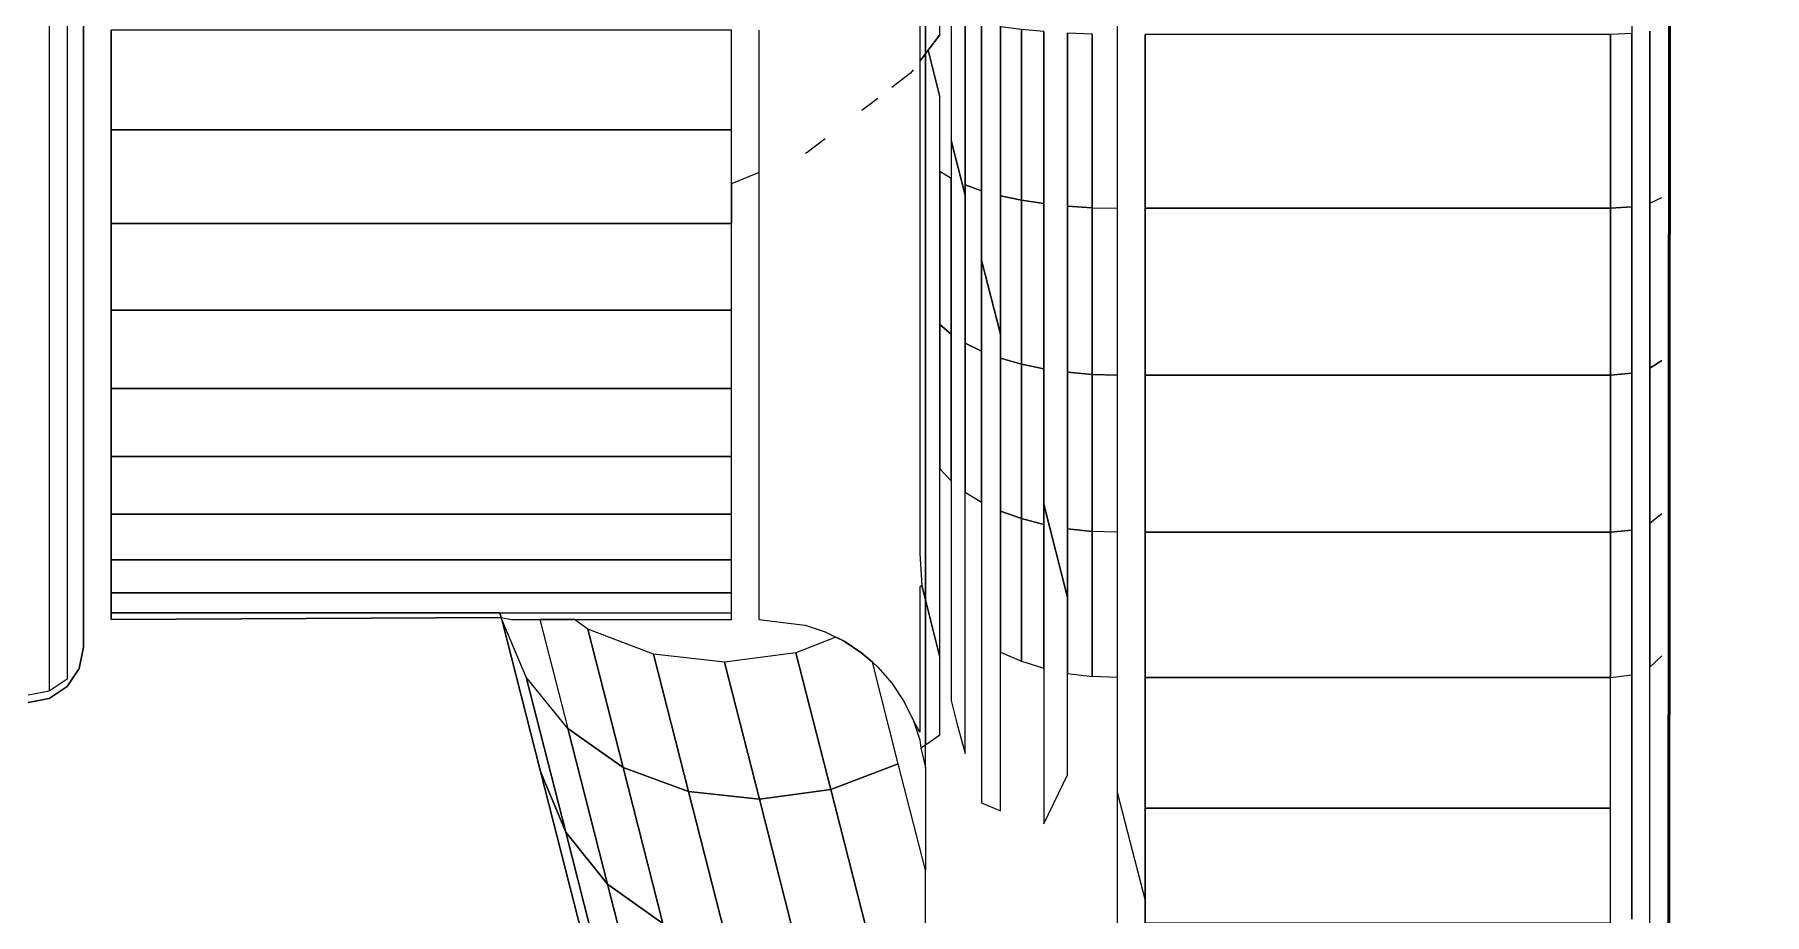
# Model space of a CAD drawing. Header units: centimetres. Extents: x -48696 to 156237, y -5617 to 29024.
# Drawn here: x 88713.123 to 88716.455, y 12973.6 to 12975.294 of the extents above; entities that cross this region are included whole.
import ezdxf

# ---------------------------------------------------------------- set-up
doc = ezdxf.new("R2010")
doc.units = ezdxf.units.CM
doc.layers.add('Moveis', color=1, linetype='Continuous', lineweight=9)
doc.layers.add('Parede Baixa', color=5, linetype='Continuous', lineweight=50)
doc.layers.add('Piso', color=55, linetype='Continuous')

# ---------------------------------------------------------------- blocks, each defined once
blk = doc.blocks.new('o')
at = {"layer": 'Moveis'}
for p, q in [((12553.032, 3257.1479), (12553.032, 3251.9879)), ((12553.3786, 3255.2505), (12553.3786, 3254.0492)), ((12554.8986, 3252.9781), (12554.8986, 3254.39)), ((12554.9279, 3254.2567), (12554.9279, 3254.0547)), ((12554.9603, 3254.2526), (12554.9603, 3254.048)), ((12553.3321, 3254.1169), (12553.3321, 3253.8928)), ((12552.0706, 3253.7797), (12552.0706, 3254.0899)), ((12552.103, 3253.773), (12552.103, 3254.0859)), ((12552.982, 3253.7706), (12552.982, 3254.0844)), ((12553.3522, 3254.0836), (12553.3737, 3254.0556)), ((12553.6786, 3253.9122), (12553.6786, 3254.092)), ((12553.7286, 3253.9122), (12553.7286, 3254.092)), ((12554.8486, 3253.9122), (12554.8486, 3254.092)), ((12553.3737, 3254.0556), (12553.3535, 3253.9767)), ((12553.3737, 3254.0556), (12553.3786, 3254.0492)), ((12553.3786, 3254.0492), (12553.3885, 3254.0362)), ((12553.3786, 3254.0492), (12553.3786, 3253.0635)), ((12554.9279, 3254.0547), (12554.9279, 3253.8608)), ((12554.9603, 3254.048), (12554.9603, 3253.8516)), ((12553.4009, 3254.0201), (12553.4055, 3254.0141)), ((12553.4055, 3254.0141), (12553.4391, 3253.9883)), ((12553.3535, 3253.9767), (12553.3522, 3253.9714)), ((12553.4644, 3253.9689), (12553.4932, 3253.9468)), ((12553.3321, 3253.8928), (12553.3069, 3253.7941)), ((12553.5594, 3253.896), (12553.5917, 3253.8712)), ((12553.6786, 3253.8352), (12553.6786, 3253.9122)), ((12553.7286, 3253.8145), (12553.7286, 3253.9122)), ((12554.8486, 3253.7427), (12554.8486, 3253.9122)), ((12553.5917, 3253.8712), (12553.5957, 3253.8695)), ((12554.9279, 3253.8608), (12554.9279, 3253.6781)), ((12553.6786, 3253.8352), (12553.6979, 3253.8272)), ((12553.6786, 3253.7515), (12553.6786, 3253.8352)), ((12553.6979, 3253.8272), (12553.7286, 3253.8145)), ((12554.9603, 3253.8516), (12554.9603, 3253.6664)), ((12553.7286, 3253.8145), (12553.7286, 3253.7615)), ((12552.0706, 3253.4819), (12552.0706, 3253.7797)), ((12552.103, 3253.4726), (12552.103, 3253.773)), ((12552.982, 3253.4694), (12552.982, 3253.7706)), ((12553.6786, 3253.7427), (12553.6786, 3253.7515)), ((12553.6786, 3253.6093), (12553.6786, 3253.7427)), ((12553.7286, 3253.7615), (12553.7286, 3253.7427)), ((12553.7286, 3253.5896), (12553.7286, 3253.7427)), ((12554.8486, 3253.5862), (12554.8486, 3253.7427)), ((12553.243, 3253.5433), (12553.2771, 3253.6769)), ((12554.9279, 3253.6781), (12554.9279, 3253.5093)), ((12554.9603, 3253.6664), (12554.9603, 3253.4955)), ((12553.6786, 3253.5862), (12553.6786, 3253.6093)), ((12553.6786, 3253.4453), (12553.6786, 3253.5862)), ((12553.7286, 3253.5862), (12553.7286, 3253.5896)), ((12553.7286, 3253.4453), (12553.7286, 3253.5862)), ((12554.8486, 3253.4453), (12554.8486, 3253.5862)), ((12552.0706, 3253.2012), (12552.0706, 3253.4819)), ((12554.9279, 3253.5093), (12554.9279, 3253.3573)), ((12554.9603, 3253.4955), (12554.9603, 3253.3415)), ((12552.103, 3253.1895), (12552.103, 3253.4726)), ((12552.982, 3253.1854), (12552.982, 3253.4694)), ((12553.6786, 3253.4119), (12553.6786, 3253.4453)), ((12553.7286, 3253.424), (12553.7286, 3253.4453)), ((12553.7286, 3253.3943), (12553.7286, 3253.424)), ((12554.8486, 3253.322), (12554.8486, 3253.4453)), ((12553.6786, 3253.322), (12553.6786, 3253.4119)), ((12553.7286, 3253.322), (12553.7286, 3253.3943)), ((12554.9279, 3253.3573), (12554.9279, 3253.2244)), ((12554.9603, 3253.3415), (12554.9603, 3253.2068)), ((12553.6786, 3253.2281), (12553.6786, 3253.322)), ((12553.7286, 3253.2184), (12553.7286, 3253.322)), ((12554.8486, 3253.2184), (12554.8486, 3253.322)), ((12553.1217, 3253.0679), (12553.1646, 3253.2362)), ((12552.0706, 3252.942), (12552.0706, 3253.2012)), ((12553.6786, 3253.2184), (12553.6786, 3253.2281)), ((12553.6786, 3253.1918), (12553.6786, 3253.2184)), ((12553.7286, 3253.1853), (12553.7286, 3253.2184)), ((12554.8486, 3253.136), (12554.8486, 3253.2184)), ((12554.9279, 3253.2244), (12554.9279, 3253.1126)), ((12554.9603, 3253.2068), (12554.9603, 3253.0936)), ((12552.103, 3252.9282), (12552.103, 3253.1895)), ((12552.982, 3252.9233), (12552.982, 3253.1854)), ((12553.6786, 3253.136), (12553.6786, 3253.1918)), ((12553.7286, 3253.136), (12553.7286, 3253.1853)), ((12553.6786, 3253.0763), (12553.6786, 3253.136)), ((12553.7286, 3253.0763), (12553.7286, 3253.136)), ((12554.8486, 3253.0763), (12554.8486, 3253.136)), ((12554.9279, 3253.1126), (12554.9279, 3253.0238)), ((12553.6786, 3253.04), (12553.6786, 3253.0763)), ((12553.7286, 3253.04), (12553.7286, 3253.0763)), ((12554.8486, 3253.04), (12554.8486, 3253.0763)), ((12554.9603, 3253.0936), (12554.9603, 3253.0036)), ((12553.3786, 3252.8016), (12553.3786, 3253.0635)), ((12553.5957, 3253.0179), (12553.5594, 3253.0056)), ((12553.6259, 3253.0215), (12553.5957, 3253.0179)), ((12553.6786, 3253.0279), (12553.6259, 3253.0215)), ((12553.6786, 3253.0279), (12553.6786, 3253.04)), ((12553.7286, 3253.0279), (12553.7286, 3253.04)), ((12553.761, 3253.0279), (12553.7286, 3253.0279)), ((12553.8855, 3253.0279), (12553.761, 3253.0279)), ((12553.9924, 3253.0279), (12553.8855, 3253.0279)), ((12554.0122, 3253.0279), (12553.9924, 3253.0279)), ((12554.0744, 3253.0279), (12554.0122, 3253.0279)), ((12554.1435, 3253.0279), (12554.0735, 3252.7536)), ((12554.1259, 3253.0279), (12554.0744, 3253.0279)), ((12554.1445, 3253.0318), (12554.1259, 3253.0279)), ((12554.1435, 3253.0279), (12554.1445, 3253.0318)), ((12554.1466, 3253.04), (12554.1445, 3253.0318)), ((12554.8486, 3253.0279), (12554.1445, 3253.0318)), ((12554.8486, 3253.0279), (12554.8486, 3253.04)), ((12554.9279, 3253.0238), (12554.9279, 3252.9594)), ((12553.525, 3252.9886), (12553.4932, 3252.9673)), ((12553.54, 3252.996), (12553.525, 3252.9886)), ((12553.5594, 3253.0056), (12553.54, 3252.996)), ((12554.9603, 3253.0036), (12554.9603, 3252.9384)), ((12552.0489, 3252.9627), (12552.0706, 3252.942)), ((12553.4743, 3252.9508), (12553.4644, 3252.9421)), ((12553.4932, 3252.9673), (12553.4743, 3252.9508)), ((12554.8986, 3252.9781), (12554.9062, 3252.9397)), ((12554.9279, 3252.9594), (12554.9279, 3252.9203)), ((12552.0706, 3252.7085), (12552.0706, 3252.942)), ((12552.103, 3252.6927), (12552.103, 3252.9282)), ((12552.982, 3252.6871), (12552.982, 3252.9233)), ((12553.032, 3252.9233), (12553.0772, 3252.9252)), ((12553.4644, 3252.9421), (12553.4391, 3252.9133)), ((12554.9062, 3252.9397), (12554.9279, 3252.9072)), ((12554.9603, 3252.9384), (12554.9603, 3252.8988)), ((12553.4391, 3252.9133), (12553.4178, 3252.8814)), ((12554.9279, 3252.9072), (12554.9603, 3252.8855)), ((12553.4178, 3252.8814), (12553.4009, 3252.847)), ((12554.9603, 3252.8855), (12554.9986, 3252.8779)), ((12553.4009, 3252.847), (12553.3885, 3252.8107)), ((12553.3786, 3252.761), (12553.3786, 3252.8016)), ((12553.3866, 3252.796), (12553.3786, 3252.761)), ((12553.3885, 3252.8107), (12553.3866, 3252.796)), ((12553.3786, 3252.761), (12553.3786, 3252.5756)), ((12553.9478, 3252.2607), (12554.0735, 3252.7536)), ((12552.0706, 3252.5044), (12552.0706, 3252.7085)), ((12553.032, 3252.7164), (12552.982, 3252.5204)), ((12552.103, 3252.4868), (12552.103, 3252.6927)), ((12552.982, 3252.5204), (12552.982, 3252.6871)), ((12553.2771, 3252.6972), (12553.243, 3252.6824)), ((12553.3786, 3252.4756), (12553.3786, 3252.5756)), ((12552.982, 3252.4806), (12552.982, 3252.5204)), ((12552.0706, 3252.3327), (12552.0706, 3252.5044))]:
    blk.add_line(p, q, dxfattribs=at)
for points, invisible_edges in [([(12552.0706, 3253.7797), (12552.103, 3257.1402), (12552.0706, 3253.4819)], 3), ([(12552.982, 3254.0844), (12553.032, 3257.1479), (12552.982, 3253.7706)], 3), ([(12552.982, 3254.0844), (12553.032, 3257.1479), (12552.982, 3253.7706)], 3), ([(12552.982, 3254.0844), (12553.032, 3257.1479), (12552.982, 3253.7706)], 3), ([(12552.982, 3254.0844), (12553.032, 3257.1479), (12552.982, 3253.7706)], 3), ([(12552.982, 3254.0844), (12553.032, 3257.1479), (12552.982, 3253.7706)], 3), ([(12553.1217, 3254.0866), (12553.1217, 3257.0554), (12553.1217, 3253.7743)], 3), ([(12553.1217, 3253.7743), (12553.1217, 3257.0554), (12553.1217, 3253.4744)], 3), ([(12552.103, 3255.3628), (12552.103, 3253.1895), (12552.103, 3255.6631)], 3), ([(12552.103, 3253.1895), (12552.103, 3255.3628), (12552.103, 3253.4726)], 3), ([(12552.103, 3253.4726), (12552.103, 3255.3628), (12552.103, 3255.0499)], 13), ([(12553.3885, 3255.2635), (12553.3786, 3254.0492), (12553.3786, 3255.2505)], 1), ([(12553.3737, 3254.0556), (12553.3786, 3255.2505), (12553.3786, 3254.0492)], 1), ([(12552.103, 3253.4726), (12552.103, 3255.0499), (12552.103, 3254.7294)], 13), ([(12552.0706, 3254.0899), (12552.0706, 3254.728), (12552.0706, 3253.7797)], 3), ([(12552.103, 3253.4726), (12552.103, 3254.7294), (12552.103, 3254.4064)], 13), ([(12554.9279, 3254.5543), (12554.9279, 3253.1126), (12554.9098, 3254.4171)], 3), ([(12554.9279, 3253.1126), (12554.9279, 3254.5543), (12554.9279, 3253.2244)], 3), ([(12554.9279, 3253.2244), (12554.9279, 3254.5543), (12554.9279, 3254.4636)], 13), ([(12553.3786, 3254.0492), (12553.3885, 3254.4575), (12553.3885, 3254.0362)], 3), ([(12553.3885, 3254.0362), (12553.3885, 3254.4575), (12553.3885, 3254.2386)], 1), ([(12554.9279, 3253.2244), (12554.9279, 3254.4636), (12554.9279, 3254.2567)], 13), ([(12553.3522, 3254.4193), (12553.3522, 3254.0836), (12553.3522, 3254.1245)], 1), ([(12553.3522, 3254.0836), (12553.3522, 3254.4193), (12553.3737, 3254.0556)], 3), ([(12552.103, 3253.4726), (12552.103, 3254.4064), (12552.103, 3254.0859)], 13), ([(12554.8486, 3254.092), (12554.8986, 3254.39), (12554.8486, 3253.9122)], 3), ([(12554.8486, 3253.9122), (12554.8986, 3254.39), (12554.8986, 3252.9781)], 13), ([(12554.8486, 3254.092), (12554.8986, 3254.39), (12554.8486, 3253.9122)], 3), ([(12554.8486, 3253.9122), (12554.8986, 3254.39), (12554.8986, 3252.9781)], 13), ([(12554.8486, 3254.092), (12554.8986, 3254.39), (12554.8486, 3253.9122)], 3), ([(12554.8486, 3253.9122), (12554.8986, 3254.39), (12554.8986, 3252.9781)], 13), ([(12554.8486, 3254.092), (12554.8986, 3254.39), (12554.8486, 3253.9122)], 3), ([(12554.8486, 3253.9122), (12554.8986, 3254.39), (12554.8986, 3252.9781)], 13), ([(12554.8486, 3254.092), (12554.8986, 3254.39), (12554.8486, 3253.9122)], 3), ([(12554.8486, 3253.9122), (12554.8986, 3254.39), (12554.8986, 3252.9781)], 13), ([(12554.9062, 3252.9397), (12554.8986, 3254.39), (12554.9098, 3254.4171)], 13), ([(12554.8986, 3254.39), (12554.9062, 3252.9397), (12554.8986, 3252.9781)], 1), ([(12554.9062, 3252.9397), (12554.9098, 3254.4171), (12554.9279, 3252.9072)], 3), ([(12553.243, 3254.2477), (12553.243, 3253.7927), (12553.243, 3254.0979)], 1), ([(12553.243, 3253.7927), (12553.243, 3254.2477), (12553.2626, 3254.2003)], 13), ([(12554.9279, 3254.0547), (12554.9279, 3253.8608), (12554.9279, 3254.2567)], 2), ([(12553.3069, 3254.1098), (12553.2771, 3253.802), (12553.2771, 3254.1035)], 1), ([(12553.2771, 3253.802), (12553.3069, 3254.1098), (12553.3069, 3253.8125)], 1), ([(12553.3069, 3254.1098), (12553.3321, 3254.1169), (12553.3069, 3253.8125)], 3), ([(12553.3069, 3253.8125), (12553.3321, 3254.1169), (12553.3069, 3253.7941)], 3), ([(12553.3069, 3253.7941), (12553.3321, 3254.1169), (12553.3321, 3253.8928)], 1), ([(12552.0489, 3253.7897), (12552.0706, 3254.0899), (12552.0706, 3253.7797)], 1), ([(12552.1413, 3254.0844), (12552.103, 3253.773), (12552.103, 3254.0859)], 1), ([(12552.103, 3253.4726), (12552.103, 3254.0859), (12552.103, 3253.773)], 1), ([(12552.103, 3253.773), (12552.1413, 3254.0844), (12552.1413, 3253.7706)], 1), ([(12552.982, 3254.0844), (12552.1413, 3253.7706), (12552.1413, 3254.0844)], 1), ([(12552.1413, 3253.7706), (12552.982, 3254.0844), (12552.982, 3253.7706)], 1), ([(12553.032, 3253.7706), (12553.0772, 3254.085), (12553.0772, 3253.7715)], 1), ([(12553.1217, 3254.0866), (12553.0772, 3253.7715), (12553.0772, 3254.085)], 1), ([(12553.0772, 3253.7715), (12553.1217, 3254.0866), (12553.1217, 3253.7743)], 1), ([(12553.2053, 3254.0931), (12553.1646, 3253.7788), (12553.1646, 3254.0894)], 1), ([(12553.1646, 3253.7788), (12553.2053, 3254.0931), (12553.2053, 3253.785)], 1), ([(12553.1646, 3254.0894), (12553.1646, 3253.4806), (12553.1646, 3253.2362)], 13), ([(12553.1646, 3253.4806), (12553.1646, 3254.0894), (12553.1646, 3253.7788)], 1), ([(12553.243, 3254.0979), (12553.2053, 3253.785), (12553.2053, 3254.0931)], 1), ([(12553.2053, 3253.785), (12553.243, 3254.0979), (12553.243, 3253.7927)], 1), ([(12553.2771, 3253.6769), (12553.2771, 3254.1035), (12553.2771, 3253.802)], 1), ([(12554.8486, 3254.092), (12553.7286, 3253.9122), (12553.7286, 3254.092)], 1), ([(12553.7286, 3253.9122), (12554.8486, 3254.092), (12554.8486, 3253.9122)], 1), ([(12553.3786, 3253.0635), (12553.3535, 3253.9767), (12553.3737, 3254.0556)], 13), ([(12553.3786, 3253.0635), (12553.3737, 3254.0556), (12553.3786, 3254.0492)], 1), ([(12553.3786, 3254.0492), (12553.3851, 3253.0892), (12553.3786, 3253.0635)], 1), ([(12553.3851, 3253.0892), (12553.3786, 3254.0492), (12553.3885, 3254.0362)], 13), ([(12553.3851, 3253.0892), (12553.3885, 3254.0362), (12553.3885, 3253.1463)], 3), ([(12553.3885, 3253.4478), (12553.3885, 3254.0362), (12553.3885, 3254.0249)], 13), ([(12553.3885, 3253.4478), (12553.3885, 3254.0249), (12553.3885, 3253.8197)], 13), ([(12553.3535, 3253.9767), (12553.3522, 3253.8367), (12553.3522, 3253.9714)], 1), ([(12553.3522, 3253.8367), (12553.3535, 3253.9767), (12553.3522, 3253.5605)], 3), ([(12553.3522, 3253.5605), (12553.3535, 3253.9767), (12553.3522, 3253.3001)], 3), ([(12553.3321, 3253.8928), (12553.3069, 3253.5271), (12553.3069, 3253.7941)], 1), ([(12553.3069, 3253.5271), (12553.3321, 3253.8928), (12553.3069, 3253.2581)], 3), ([(12553.3321, 3253.0338), (12553.3321, 3253.8928), (12553.3321, 3253.2783)], 3), ([(12553.3321, 3253.2783), (12553.3321, 3253.8928), (12553.3321, 3253.5431)], 3), ([(12553.3321, 3253.5431), (12553.3321, 3253.8928), (12553.3321, 3253.8242)], 1), ([(12554.8486, 3253.9122), (12553.7286, 3253.8145), (12553.7286, 3253.9122)], 1), ([(12553.7286, 3253.8145), (12554.8486, 3253.9122), (12553.7286, 3253.7615)], 3), ([(12553.7286, 3253.7615), (12554.8486, 3253.9122), (12553.7286, 3253.7427)], 3), ([(12553.7286, 3253.7427), (12554.8486, 3253.9122), (12554.8486, 3253.7427)], 1), ([(12554.8486, 3253.4453), (12554.8486, 3253.7427), (12554.8486, 3253.9122)], 13), ([(12554.8486, 3253.4453), (12554.8486, 3253.7427), (12554.8486, 3253.9122)], 13), ([(12554.8486, 3253.4453), (12554.8486, 3253.7427), (12554.8486, 3253.9122)], 13), ([(12554.8486, 3253.4453), (12554.8486, 3253.7427), (12554.8486, 3253.9122)], 13), ([(12554.8486, 3253.4453), (12554.8486, 3253.7427), (12554.8486, 3253.9122)], 13), ([(12554.9279, 3253.2244), (12554.9279, 3253.8608), (12554.9279, 3253.6781)], 13), ([(12553.3522, 3253.8367), (12553.3321, 3253.5431), (12553.3321, 3253.8242)], 1), ([(12553.3321, 3253.5431), (12553.3522, 3253.8367), (12553.3522, 3253.5605)], 1), ([(12553.3069, 3253.5271), (12553.2771, 3253.802), (12553.3069, 3253.8125)], 13), ([(12553.3069, 3253.5271), (12553.2771, 3253.6769), (12553.2771, 3253.802)], 13), ([(12553.3069, 3253.5271), (12553.3069, 3253.8125), (12553.3069, 3253.7941)], 1), ([(12553.3885, 3253.4478), (12553.3885, 3253.8197), (12553.3885, 3253.6264)], 1), ([(12552.0489, 3253.4957), (12552.0706, 3253.7797), (12552.0706, 3253.4819)], 1), ([(12552.1413, 3253.7706), (12552.103, 3253.4726), (12552.103, 3253.773)], 1), ([(12552.103, 3253.4726), (12552.1413, 3253.7706), (12552.1413, 3253.4694)], 1), ([(12552.1413, 3253.7706), (12552.982, 3253.4694), (12552.1413, 3253.4694)], 1), ([(12552.982, 3253.4694), (12552.1413, 3253.7706), (12552.982, 3253.7706)], 1), ([(12552.982, 3252.5204), (12552.982, 3253.4694), (12552.982, 3253.7706)], 13), ([(12552.982, 3252.5204), (12552.982, 3253.7706), (12553.032, 3252.7164)], 3), ([(12552.982, 3252.5204), (12552.982, 3253.4694), (12552.982, 3253.7706)], 13), ([(12552.982, 3252.5204), (12552.982, 3253.7706), (12553.032, 3252.7164)], 3), ([(12552.982, 3252.5204), (12552.982, 3253.4694), (12552.982, 3253.7706)], 13), ([(12552.982, 3252.5204), (12552.982, 3253.7706), (12553.032, 3252.7164)], 3), ([(12552.982, 3252.5204), (12552.982, 3253.4694), (12552.982, 3253.7706)], 13), ([(12552.982, 3252.5204), (12552.982, 3253.7706), (12553.032, 3252.7164)], 3), ([(12552.982, 3252.5204), (12552.982, 3253.4694), (12552.982, 3253.7706)], 13), ([(12552.982, 3252.5204), (12552.982, 3253.7706), (12553.032, 3252.7164)], 3), ([(12553.032, 3253.4694), (12553.0772, 3253.7715), (12553.0772, 3253.4706)], 1), ([(12553.1217, 3253.4744), (12553.0772, 3253.7715), (12553.1217, 3253.7743)], 1), ([(12553.0772, 3253.7715), (12553.1217, 3253.4744), (12553.0772, 3253.4706)], 1), ([(12553.2053, 3253.785), (12553.1646, 3253.4806), (12553.1646, 3253.7788)], 1), ([(12553.1646, 3253.4806), (12553.2053, 3253.785), (12553.2053, 3253.4891)], 1), ([(12553.243, 3253.7927), (12553.2053, 3253.4891), (12553.2053, 3253.785)], 1), ([(12553.2053, 3253.4891), (12553.243, 3253.7927), (12553.243, 3253.5433)], 13), ([(12553.243, 3253.7927), (12553.2771, 3253.6769), (12553.243, 3253.5433)], 1), ([(12554.8486, 3253.7427), (12553.7286, 3253.5896), (12553.7286, 3253.7427)], 1), ([(12553.7286, 3253.5896), (12554.8486, 3253.7427), (12553.7286, 3253.5862)], 3), ([(12553.7286, 3253.5862), (12554.8486, 3253.7427), (12554.8486, 3253.5862)], 1), ([(12554.8486, 3253.7427), (12554.8486, 3253.4453), (12554.8486, 3253.5862)], 1), ([(12554.8486, 3253.7427), (12554.8486, 3253.4453), (12554.8486, 3253.5862)], 1), ([(12554.8486, 3253.7427), (12554.8486, 3253.4453), (12554.8486, 3253.5862)], 1), ([(12554.8486, 3253.7427), (12554.8486, 3253.4453), (12554.8486, 3253.5862)], 1), ([(12554.8486, 3253.7427), (12554.8486, 3253.4453), (12554.8486, 3253.5862)], 1), ([(12553.243, 3253.2238), (12553.243, 3253.5433), (12553.2771, 3253.6769)], 13), ([(12553.243, 3253.2238), (12553.2771, 3253.6769), (12553.2771, 3253.5126)], 13), ([(12553.2771, 3253.6769), (12553.3069, 3253.5271), (12553.2771, 3253.5126)], 1), ([(12554.9279, 3253.2244), (12554.9279, 3253.6781), (12554.9279, 3253.5093)], 13), ([(12553.7286, 3253.5862), (12554.8486, 3253.4453), (12553.7286, 3253.4453)], 1), ([(12554.8486, 3253.4453), (12553.7286, 3253.5862), (12554.8486, 3253.5862)], 1), ([(12553.2053, 3253.4891), (12553.243, 3253.5433), (12553.243, 3253.4999)], 1), ([(12553.243, 3253.5433), (12553.243, 3253.2238), (12553.243, 3253.4999)], 1), ([(12553.3522, 3253.3001), (12553.3321, 3253.5431), (12553.3522, 3253.5605)], 1), ([(12553.3321, 3253.5431), (12553.3522, 3253.3001), (12553.3321, 3253.2783)], 1), ([(12553.3069, 3253.5271), (12553.2771, 3253.2398), (12553.2771, 3253.5126)], 1), ([(12553.2771, 3253.2398), (12553.3069, 3253.5271), (12553.3069, 3253.2581)], 1), ([(12553.2771, 3253.2398), (12553.2771, 3252.988), (12553.2771, 3253.5126)], 2), ([(12552.0706, 3253.2012), (12552.0489, 3253.4957), (12552.0706, 3253.4819)], 1), ([(12552.0706, 3253.4819), (12552.0706, 3252.942), (12552.0706, 3253.2012)], 1), ([(12552.0706, 3252.5044), (12552.0706, 3253.4819), (12552.0706, 3252.3327)], 3), ([(12552.0706, 3252.3327), (12552.0706, 3253.4819), (12552.0706, 3252.1963)], 3), ([(12552.0706, 3252.1963), (12552.0706, 3253.4819), (12552.0706, 3252.0974)], 3), ([(12552.0706, 3252.0974), (12552.0706, 3253.4819), (12552.0706, 3252.0373)], 3), ([(12552.0706, 3252.0172), (12552.0706, 3253.4819), (12552.103, 3251.9955)], 3), ([(12553.2053, 3253.2103), (12553.1646, 3253.4806), (12553.2053, 3253.4891)], 1), ([(12553.2053, 3253.2103), (12553.1646, 3253.2362), (12553.1646, 3253.4806)], 13), ([(12553.243, 3253.2238), (12553.2053, 3253.4891), (12553.243, 3253.4999)], 1), ([(12553.2053, 3253.4891), (12553.243, 3253.2238), (12553.2053, 3253.2103)], 1), ([(12554.9279, 3253.2244), (12554.9279, 3253.5093), (12554.9279, 3253.3573)], 1), ([(12552.103, 3253.4726), (12552.1413, 3253.1854), (12552.103, 3253.1895)], 1), ([(12552.1413, 3253.1854), (12552.103, 3253.4726), (12552.1413, 3253.4694)], 1), ([(12552.1413, 3253.4694), (12552.982, 3253.1854), (12552.1413, 3253.1854)], 1), ([(12552.982, 3253.1854), (12552.1413, 3253.4694), (12552.982, 3253.4694)], 1), ([(12552.982, 3253.4694), (12552.982, 3252.9233), (12552.982, 3253.1854)], 1), ([(12552.982, 3253.4694), (12552.982, 3252.9233), (12552.982, 3253.1854)], 1), ([(12552.982, 3253.4694), (12552.982, 3252.9233), (12552.982, 3253.1854)], 1), ([(12552.982, 3253.4694), (12552.982, 3252.9233), (12552.982, 3253.1854)], 1), ([(12552.982, 3253.4694), (12552.982, 3252.9233), (12552.982, 3253.1854)], 1), ([(12553.0772, 3253.187), (12553.032, 3253.4694), (12553.0772, 3253.4706)], 1), ([(12553.1217, 3253.1918), (12553.0772, 3253.4706), (12553.1217, 3253.4744)], 1), ([(12553.0772, 3253.4706), (12553.1217, 3253.1918), (12553.0772, 3253.187)], 1), ([(12553.1646, 3253.2362), (12553.1217, 3253.1918), (12553.1217, 3253.4744)], 13), ([(12553.3885, 3253.1463), (12553.3885, 3253.4478), (12553.3885, 3253.287)], 1), ([(12554.8486, 3253.4453), (12553.7286, 3253.424), (12553.7286, 3253.4453)], 1), ([(12553.7286, 3253.424), (12554.8486, 3253.4453), (12553.7286, 3253.3943)], 3), ([(12553.7286, 3253.3943), (12554.8486, 3253.4453), (12553.7286, 3253.322)], 3), ([(12553.7286, 3253.322), (12554.8486, 3253.4453), (12554.8486, 3253.322)], 1), ([(12554.8486, 3253.4453), (12554.8486, 3253.2184), (12554.8486, 3253.322)], 1), ([(12554.8486, 3253.0763), (12554.8486, 3253.4453), (12554.8486, 3253.04)], 3), ([(12554.8486, 3253.4453), (12554.8486, 3253.2184), (12554.8486, 3253.322)], 1), ([(12554.8486, 3253.0763), (12554.8486, 3253.4453), (12554.8486, 3253.04)], 3), ([(12554.8486, 3253.4453), (12554.8486, 3253.2184), (12554.8486, 3253.322)], 1), ([(12554.8486, 3253.0763), (12554.8486, 3253.4453), (12554.8486, 3253.04)], 3), ([(12554.8486, 3253.4453), (12554.8486, 3253.2184), (12554.8486, 3253.322)], 1), ([(12554.8486, 3253.0763), (12554.8486, 3253.4453), (12554.8486, 3253.04)], 3), ([(12554.8486, 3253.4453), (12554.8486, 3253.2184), (12554.8486, 3253.322)], 1), ([(12554.8486, 3253.0763), (12554.8486, 3253.4453), (12554.8486, 3253.04)], 3), ([(12553.3522, 3253.3001), (12553.3522, 3252.9601), (12553.3522, 3253.0597)], 1), ([(12553.3522, 3252.9601), (12553.3522, 3253.3001), (12553.3786, 3253.0635)], 3), ([(12553.7286, 3253.322), (12554.8486, 3253.2184), (12553.7286, 3253.2184)], 1), ([(12554.8486, 3253.2184), (12553.7286, 3253.322), (12554.8486, 3253.322)], 1), ([(12553.1217, 3252.7474), (12553.1217, 3253.0679), (12553.1646, 3253.2362)], 13), ([(12553.1217, 3252.7474), (12553.1646, 3253.2362), (12553.1646, 3253.1996)], 13), ([(12553.1217, 3253.1918), (12553.1646, 3253.2362), (12553.1217, 3253.0679)], 1), ([(12553.1646, 3253.2362), (12553.2053, 3253.2103), (12553.1646, 3253.1996)], 1), ([(12553.3069, 3253.2581), (12553.3069, 3252.786), (12553.3069, 3253.0097)], 1), ([(12553.3069, 3252.786), (12553.3069, 3253.2581), (12553.3218, 3252.8409)], 3), ([(12552.0706, 3252.942), (12552.0489, 3253.2186), (12552.0706, 3253.2012)], 1), ([(12553.2053, 3253.2103), (12553.1646, 3252.9401), (12553.1646, 3253.1996)], 1), ([(12553.1646, 3252.9401), (12553.2053, 3253.2103), (12553.2053, 3252.9529)], 1), ([(12553.1646, 3252.7064), (12553.1646, 3253.1996), (12553.1646, 3252.9401)], 1), ([(12553.243, 3253.2238), (12553.2053, 3252.9529), (12553.2053, 3253.2103)], 1), ([(12553.2053, 3252.9529), (12553.243, 3253.2238), (12553.243, 3252.969)], 1), ([(12553.243, 3253.2238), (12553.243, 3252.7393), (12553.243, 3252.969)], 1), ([(12553.243, 3252.7393), (12553.243, 3253.2238), (12553.243, 3252.6824)], 3), ([(12553.243, 3252.6824), (12553.243, 3253.2238), (12553.2771, 3252.6972)], 3), ([(12554.8486, 3253.2184), (12553.7286, 3253.1853), (12553.7286, 3253.2184)], 1), ([(12553.7286, 3253.1853), (12554.8486, 3253.2184), (12553.7286, 3253.136)], 3), ([(12553.7286, 3253.136), (12554.8486, 3253.2184), (12554.8486, 3253.136)], 1), ([(12554.8486, 3253.0763), (12554.8486, 3253.136), (12554.8486, 3253.2184)], 12), ([(12554.8486, 3253.0763), (12554.8486, 3253.136), (12554.8486, 3253.2184)], 12), ([(12554.8486, 3253.0763), (12554.8486, 3253.136), (12554.8486, 3253.2184)], 12), ([(12554.8486, 3253.0763), (12554.8486, 3253.136), (12554.8486, 3253.2184)], 12), ([(12554.8486, 3253.0763), (12554.8486, 3253.136), (12554.8486, 3253.2184)], 12), ([(12552.1413, 3253.1854), (12552.103, 3252.9282), (12552.103, 3253.1895)], 1), ([(12552.103, 3252.6927), (12552.103, 3253.1895), (12552.103, 3252.9282)], 1), ([(12552.103, 3252.9282), (12552.1413, 3253.1854), (12552.1413, 3252.9233)], 1), ([(12552.982, 3253.1854), (12552.1413, 3252.9233), (12552.1413, 3253.1854)], 1), ([(12552.1413, 3252.9233), (12552.982, 3253.1854), (12552.982, 3252.9233)], 1), ([(12553.0772, 3252.9252), (12553.032, 3253.1854), (12553.0772, 3253.187)], 1), ([(12553.1217, 3253.1918), (12553.0772, 3252.9252), (12553.0772, 3253.187)], 1), ([(12553.0772, 3252.9252), (12553.1217, 3253.1918), (12553.1217, 3253.0679)], 13), ([(12553.7286, 3253.136), (12554.8486, 3253.0763), (12553.7286, 3253.0763)], 1), ([(12554.8486, 3253.0763), (12553.7286, 3253.136), (12554.8486, 3253.136)], 1), ([(12554.9279, 3252.9072), (12554.9279, 3253.1126), (12554.9279, 3253.0238)], 13), ([(12553.3851, 3253.0892), (12553.3786, 3252.8016), (12553.3786, 3253.0635)], 1), ([(12553.3786, 3252.8016), (12553.3851, 3253.0892), (12553.3866, 3252.796)], 3), ([(12553.3866, 3252.796), (12553.3851, 3253.0892), (12553.3885, 3253.0868)], 13), ([(12553.3866, 3252.796), (12553.3885, 3253.0868), (12553.3885, 3252.8107)], 3), ([(12553.3885, 3252.8107), (12553.3885, 3253.0868), (12553.3885, 3253.0281)], 13), ([(12554.8486, 3253.0763), (12553.7286, 3253.04), (12553.7286, 3253.0763)], 1), ([(12553.7286, 3253.04), (12554.8486, 3253.0763), (12553.7641, 3253.04)], 3), ([(12553.7641, 3253.04), (12554.8486, 3253.0763), (12553.8886, 3253.04)], 3), ([(12553.8886, 3253.04), (12554.8486, 3253.0763), (12553.9955, 3253.04)], 3), ([(12553.9955, 3253.04), (12554.8486, 3253.0763), (12554.0291, 3253.04)], 3), ([(12554.0291, 3253.04), (12554.8486, 3253.0763), (12554.0775, 3253.04)], 3), ([(12554.0775, 3253.04), (12554.8486, 3253.0763), (12554.129, 3253.04)], 3), ([(12554.129, 3253.04), (12554.8486, 3253.0763), (12554.1466, 3253.04)], 3), ([(12554.1466, 3253.04), (12554.8486, 3253.0763), (12554.8486, 3253.04)], 1), ([(12553.0772, 3252.9252), (12553.1217, 3253.0679), (12553.1217, 3252.9308)], 1), ([(12553.1217, 3253.0679), (12553.1217, 3252.7474), (12553.1217, 3252.9308)], 1), ([(12553.3786, 3253.0635), (12553.3522, 3252.8431), (12553.3522, 3252.9601)], 1), ([(12553.3522, 3252.8431), (12553.3786, 3253.0635), (12553.3522, 3252.8199)], 3), ([(12553.3522, 3252.8199), (12553.3786, 3253.0635), (12553.3786, 3252.8016)], 1), ([(12553.3321, 3252.8815), (12553.3218, 3252.8409), (12553.3321, 3253.0338)], 2), ([(12553.3885, 3252.9341), (12553.3885, 3252.8659), (12553.3885, 3253.0281)], 2), ([(12554.0242, 3252.8311), (12553.9879, 3253.0104), (12554.0122, 3253.0279)], 13), ([(12554.0242, 3252.8311), (12554.0122, 3253.0279), (12554.0744, 3253.0279)], 1), ([(12557.2274, 3250.7077), (12554.0735, 3252.7536), (12554.1435, 3253.0279)], 13), ([(12557.2274, 3250.7077), (12554.0735, 3252.7536), (12554.1435, 3253.0279)], 13), ([(12557.2274, 3250.7077), (12554.0735, 3252.7536), (12554.1435, 3253.0279)], 13), ([(12557.2274, 3250.7077), (12554.0735, 3252.7536), (12554.1435, 3253.0279)], 13), ([(12557.2274, 3250.7077), (12554.0735, 3252.7536), (12554.1435, 3253.0279)], 13), ([(12554.0735, 3252.7536), (12554.0993, 3252.9236), (12554.1435, 3253.0279)], 1), ([(12557.2274, 3250.7077), (12554.1435, 3253.0279), (12554.1445, 3253.0318)], 13), ([(12557.2274, 3250.7077), (12554.1435, 3253.0279), (12554.1445, 3253.0318)], 13), ([(12557.2274, 3250.7077), (12554.1435, 3253.0279), (12554.1445, 3253.0318)], 13), ([(12557.2274, 3250.7077), (12554.1435, 3253.0279), (12554.1445, 3253.0318)], 13), ([(12557.2274, 3250.7077), (12554.1435, 3253.0279), (12554.1445, 3253.0318)], 13), ([(12554.1466, 3253.04), (12554.8486, 3253.0279), (12554.1445, 3253.0318)], 1), ([(12554.9279, 3252.9072), (12554.1445, 3253.0318), (12554.9062, 3252.9397)], 3), ([(12554.9062, 3252.9397), (12554.1445, 3253.0318), (12554.8486, 3253.0279)], 13), ([(12554.9279, 3252.9072), (12554.1445, 3253.0318), (12554.9062, 3252.9397)], 3), ([(12554.9062, 3252.9397), (12554.1445, 3253.0318), (12554.8486, 3253.0279)], 13), ([(12554.9279, 3252.9072), (12554.1445, 3253.0318), (12554.9062, 3252.9397)], 3), ([(12554.9062, 3252.9397), (12554.1445, 3253.0318), (12554.8486, 3253.0279)], 13), ([(12554.9279, 3252.9072), (12554.1445, 3253.0318), (12554.9062, 3252.9397)], 3), ([(12554.9062, 3252.9397), (12554.1445, 3253.0318), (12554.8486, 3253.0279)], 13), ([(12554.9279, 3252.9072), (12554.1445, 3253.0318), (12554.9062, 3252.9397)], 3), ([(12554.9062, 3252.9397), (12554.1445, 3253.0318), (12554.8486, 3253.0279)], 13), ([(12554.8486, 3253.0279), (12554.1466, 3253.04), (12554.8486, 3253.04)], 1), ([(12554.9062, 3252.9397), (12554.8486, 3253.0279), (12554.8486, 3253.04)], 13), ([(12554.9062, 3252.9397), (12554.8486, 3253.04), (12554.8986, 3252.9781)], 3), ([(12554.9062, 3252.9397), (12554.8486, 3253.0279), (12554.8486, 3253.04)], 13), ([(12554.9062, 3252.9397), (12554.8486, 3253.04), (12554.8986, 3252.9781)], 3), ([(12554.9062, 3252.9397), (12554.8486, 3253.0279), (12554.8486, 3253.04)], 13), ([(12554.9062, 3252.9397), (12554.8486, 3253.04), (12554.8986, 3252.9781)], 3), ([(12554.9062, 3252.9397), (12554.8486, 3253.0279), (12554.8486, 3253.04)], 13), ([(12554.9062, 3252.9397), (12554.8486, 3253.04), (12554.8986, 3252.9781)], 3), ([(12554.9062, 3252.9397), (12554.8486, 3253.0279), (12554.8486, 3253.04)], 13), ([(12554.9062, 3252.9397), (12554.8486, 3253.04), (12554.8986, 3252.9781)], 3), ([(12554.9279, 3252.9594), (12554.9279, 3252.9203), (12554.9279, 3253.0238)], 2), ([(12553.2771, 3252.6972), (12553.2771, 3252.988), (12553.2771, 3252.7611)], 1), ([(12553.5492, 3252.7209), (12553.4932, 3252.9673), (12553.525, 3252.9886)], 13), ([(12553.5492, 3252.7209), (12553.525, 3252.9886), (12553.54, 3252.996)], 13), ([(12553.5492, 3252.7209), (12553.54, 3252.996), (12553.6122, 3252.968)], 1), ([(12553.9242, 3252.7608), (12553.8696, 3252.9656), (12553.9879, 3253.0104)], 1), ([(12553.9879, 3253.0104), (12554.0242, 3252.8311), (12553.9242, 3252.7608)], 1), ([(12553.4743, 3252.9508), (12553.5492, 3252.7209), (12553.4276, 3252.7677)], 1), ([(12553.5492, 3252.7209), (12553.4743, 3252.9508), (12553.4932, 3252.9673)], 13), ([(12553.6122, 3252.968), (12553.6783, 3252.7037), (12553.5492, 3252.7209)], 1), ([(12553.6783, 3252.7037), (12553.6122, 3252.968), (12553.7415, 3252.9511)], 1), ([(12553.7415, 3252.9511), (12553.8063, 3252.7173), (12553.6783, 3252.7037)], 1), ([(12553.8063, 3252.7173), (12553.7415, 3252.9511), (12553.8696, 3252.9656)], 1), ([(12553.8696, 3252.9656), (12553.9242, 3252.7608), (12553.8063, 3252.7173)], 1), ([(12552.0706, 3252.5044), (12552.0706, 3252.7085), (12552.0706, 3252.942)], 12), ([(12552.982, 3252.9233), (12552.1413, 3252.6871), (12552.1413, 3252.9233)], 1), ([(12552.1413, 3252.6871), (12552.982, 3252.9233), (12552.982, 3252.6871)], 1), ([(12552.982, 3252.9233), (12552.982, 3252.5204), (12552.982, 3252.6871)], 1), ([(12552.982, 3252.9233), (12552.982, 3252.5204), (12552.982, 3252.6871)], 1), ([(12552.982, 3252.9233), (12552.982, 3252.5204), (12552.982, 3252.6871)], 1), ([(12552.982, 3252.9233), (12552.982, 3252.5204), (12552.982, 3252.6871)], 1), ([(12552.982, 3252.9233), (12552.982, 3252.5204), (12552.982, 3252.6871)], 1), ([(12554.028, 3252.644), (12554.0242, 3252.8311), (12554.0993, 3252.9236)], 1), ([(12554.0993, 3252.9236), (12554.0735, 3252.7536), (12554.028, 3252.644)], 1), ([(12554.9279, 3252.9072), (12554.9279, 3252.9203), (12554.9603, 3252.8988)], 13), ([(12557.2274, 3250.7077), (12554.9279, 3252.9072), (12554.9603, 3252.8855)], 13), ([(12557.2274, 3250.7077), (12554.9279, 3252.9072), (12554.9603, 3252.8855)], 13), ([(12557.2274, 3250.7077), (12554.9279, 3252.9072), (12554.9603, 3252.8855)], 13), ([(12557.2274, 3250.7077), (12554.9279, 3252.9072), (12554.9603, 3252.8855)], 13), ([(12557.2274, 3250.7077), (12554.9279, 3252.9072), (12554.9603, 3252.8855)], 13), ([(12554.9279, 3252.9072), (12554.9603, 3252.8988), (12554.9603, 3252.8855)], 3), ([(12554.9603, 3252.8855), (12554.9603, 3252.8988), (12554.9986, 3252.8779)], 3), ([(12554.9986, 3252.8779), (12554.9603, 3252.8988), (12554.9986, 3252.8912)], 13), ([(12553.3885, 3252.8107), (12553.3885, 3252.8659), (12553.3885, 3252.8246)], 13), ([(12557.2274, 3250.7077), (12554.9603, 3252.8855), (12554.9986, 3252.8779)], 13), ([(12557.2274, 3250.7077), (12554.9603, 3252.8855), (12554.9986, 3252.8779)], 13), ([(12557.2274, 3250.7077), (12554.9603, 3252.8855), (12554.9986, 3252.8779)], 13), ([(12557.2274, 3250.7077), (12554.9603, 3252.8855), (12554.9986, 3252.8779)], 13), ([(12557.2274, 3250.7077), (12554.9603, 3252.8855), (12554.9986, 3252.8779)], 13), ([(12553.3885, 3252.8107), (12553.3885, 3252.8246), (12553.4009, 3252.847)], 1), ([(12553.9526, 3252.5504), (12553.9242, 3252.7608), (12554.0242, 3252.8311)], 1), ([(12554.0242, 3252.8311), (12554.028, 3252.644), (12553.9526, 3252.5504)], 1), ([(12553.4276, 3252.7677), (12553.3786, 3252.4756), (12553.3786, 3252.5756)], 1), ([(12553.3786, 3252.4756), (12553.4276, 3252.7677), (12553.4769, 3252.4376)], 3), ([(12553.4769, 3252.4376), (12553.4276, 3252.7677), (12553.5492, 3252.7209)], 1), ([(12553.1217, 3252.7474), (12553.1646, 3252.7064), (12553.1646, 3252.659)], 1), ([(12553.8523, 3252.479), (12553.8063, 3252.7173), (12553.9242, 3252.7608)], 1), ([(12553.9242, 3252.7608), (12553.9526, 3252.5504), (12553.8523, 3252.479)], 1), ([(12557.2599, 3250.6861), (12553.9478, 3252.2607), (12554.0735, 3252.7536)], 13), ([(12557.2599, 3250.6861), (12553.9478, 3252.2607), (12554.0735, 3252.7536)], 13), ([(12557.2599, 3250.6861), (12553.9478, 3252.2607), (12554.0735, 3252.7536)], 13), ([(12557.2599, 3250.6861), (12553.9478, 3252.2607), (12554.0735, 3252.7536)], 13), ([(12557.2599, 3250.6861), (12553.9478, 3252.2607), (12554.0735, 3252.7536)], 13), ([(12553.9478, 3252.2607), (12554.028, 3252.644), (12554.0735, 3252.7536)], 1), ([(12557.2599, 3250.6861), (12554.0735, 3252.7536), (12557.2274, 3250.7077)], 3), ([(12557.2599, 3250.6861), (12554.0735, 3252.7536), (12557.2274, 3250.7077)], 3), ([(12557.2599, 3250.6861), (12554.0735, 3252.7536), (12557.2274, 3250.7077)], 3), ([(12557.2599, 3250.6861), (12554.0735, 3252.7536), (12557.2274, 3250.7077)], 3), ([(12557.2599, 3250.6861), (12554.0735, 3252.7536), (12557.2274, 3250.7077)], 3), ([(12553.5492, 3252.7209), (12553.6061, 3252.4206), (12553.4769, 3252.4376)], 1), ([(12553.6061, 3252.4206), (12553.5492, 3252.7209), (12553.6783, 3252.7037)], 1), ([(12553.6783, 3252.7037), (12553.7342, 3252.4347), (12553.6061, 3252.4206)], 1), ([(12553.7342, 3252.4347), (12553.6783, 3252.7037), (12553.8063, 3252.7173)], 1), ([(12553.8063, 3252.7173), (12553.8523, 3252.479), (12553.7342, 3252.4347)], 1), ([(12552.103, 3251.9955), (12552.103, 3252.6927), (12552.103, 3252.4868)], 13), ([(12552.982, 3252.6871), (12552.1413, 3252.4806), (12552.1413, 3252.6871)], 1), ([(12552.1413, 3252.4806), (12552.982, 3252.6871), (12552.982, 3252.4806)], 3), ([(12552.982, 3252.4806), (12552.982, 3252.6871), (12552.982, 3252.5204)], 1), ([(12553.9001, 3252.1427), (12553.9526, 3252.5504), (12554.028, 3252.644)], 1), ([(12554.028, 3252.644), (12553.9478, 3252.2607), (12553.9001, 3252.1427)], 1), ([(12553.8227, 3252.0412), (12553.8523, 3252.479), (12553.9526, 3252.5504)], 1), ([(12553.9526, 3252.5504), (12553.9001, 3252.1427), (12553.8227, 3252.0412)], 1)]:
    blk.add_3dface(points, dxfattribs=dict(at, invisible_edges=invisible_edges))

msp = doc.modelspace()

# ---------------------------------------------------------------- hatches: boundary and pattern name
at = {"layer": 'Piso'}
h = msp.add_hatch(dxfattribs=at)
h.set_pattern_fill('ANSI37', color=256, scale=13.333333, angle=45)
h.set_pattern_definition([(90, (107309.408, -5346.1), (-42.33333, 3e-14), []), (180, (107309.408, -5346.1), (-3e-14, -42.33333), [])])
edge = h.paths.add_edge_path()
edge.add_line((88716.39943, 12987.23998), (88556.25896, 12987.11077))
edge.add_line((88556.25896, 12987.11077), (88556.18834, 12925.61088))
edge.add_line((88556.18834, 12925.61088), (88558.21646, 12925.60856))
edge.add_line((88558.21646, 12925.60856), (88558.20725, 12917.58448))
edge.add_line((88558.20725, 12917.58448), (88553.20728, 12917.6143))
edge.add_line((88553.20728, 12917.6143), (88553.16285, 12836.11431))
edge.add_line((88553.16285, 12836.11431), (88553.16228, 12835.61431))
edge.add_line((88553.16228, 12835.61431), (88556.16228, 12835.61087))
edge.add_line((88556.16228, 12835.61087), (88556.16572, 12838.61087))
edge.add_line((88556.16572, 12838.61087), (88628.66567, 12838.52762))
edge.add_line((88628.66567, 12838.52762), (88628.66969, 12842.02762))
edge.add_line((88628.66969, 12842.02762), (88625.6489, 12842.11456))
edge.add_line((88625.6489, 12842.11456), (88625.6489, 12847.76356))
edge.add_line((88625.6489, 12847.76356), (88633.63593, 12847.76356))
edge.add_line((88633.63593, 12847.76356), (88633.98104, 12847.28934))
edge.add_line((88633.98104, 12847.28934), (88633.98104, 12841.84115))
edge.add_line((88633.98104, 12841.84115), (88631.16969, 12842.02475))
edge.add_line((88631.16969, 12842.02475), (88631.16969, 12838.52475))
edge.add_line((88631.16969, 12838.52475), (88635.16572, 12838.61087))
edge.add_line((88635.16572, 12838.61087), (88635.16222, 12835.52016))
edge.add_line((88635.16222, 12835.52016), (88631.16223, 12835.52475))
edge.add_line((88631.16223, 12835.52475), (88631.15821, 12832.02475))
edge.add_line((88631.15821, 12832.02475), (88633.89964, 12832.03478))
edge.add_line((88633.89964, 12832.03478), (88633.65476, 12829.02189))
edge.add_line((88633.65476, 12829.02189), (88633.65476, 12826.39315))
edge.add_line((88633.65476, 12826.39315), (88625.92324, 12826.39315))
edge.add_line((88625.92324, 12826.39315), (88626.15477, 12829.0305))
edge.add_line((88626.15477, 12829.0305), (88626.15477, 12832.27499))
edge.add_line((88626.15477, 12832.27499), (88628.65821, 12832.02762))
edge.add_line((88628.65821, 12832.02762), (88628.66223, 12835.52762))
edge.add_line((88628.66223, 12835.52762), (88558.16227, 12835.60857))
edge.add_line((88558.16227, 12835.60857), (88558.15079, 12825.60858))
edge.add_line((88558.15079, 12825.60858), (88556.15503, 12825.60974))
edge.add_line((88556.15503, 12825.60974), (88556.15416, 12824.11087))
edge.add_line((88556.15416, 12824.11087), (88666.0803, 12824.06312))
edge.add_line((88666.0803, 12824.06312), (88666.12732, 12904.6682))
edge.add_line((88666.12732, 12904.6682), (88712.02909, 12904.6682))
edge.add_line((88712.02909, 12904.6682), (88711.9417, 12906.61073))
edge.add_line((88711.9417, 12906.61073), (88710.30697, 12907.35492))
edge.add_line((88710.30697, 12907.35492), (88710.53816, 12925.15884))
edge.add_line((88710.53816, 12925.15884), (88714.60714, 12925.106))
edge.add_line((88714.60714, 12925.106), (88713.60559, 12920.52145))
edge.add_line((88713.60559, 12920.52145), (88712.02909, 12908.9959))
edge.add_line((88712.02909, 12908.9959), (88716.23285, 12908.9959))
edge.add_line((88716.23285, 12908.9959), (88716.25083, 12939.81892))
edge.add_line((88716.25083, 12939.81892), (88711.84101, 12939.81892))
edge.add_line((88711.84101, 12939.81892), (88711.84101, 12942.10199))
edge.add_line((88711.84101, 12942.10199), (88708.89505, 12942.10199))
edge.add_line((88708.89505, 12942.10199), (88708.89505, 12926.68647))
edge.add_line((88708.89505, 12926.68647), (88657.25129, 12925.04136))
edge.add_line((88657.25129, 12925.04136), (88651.4298, 12930.31531))
edge.add_line((88651.4298, 12930.31531), (88649.66997, 12938.56428))
edge.add_line((88649.66997, 12938.56428), (88649.66997, 12964.39305))
edge.add_line((88649.66997, 12964.39305), (88662.80192, 12968.31471))
edge.add_line((88662.80192, 12968.31471), (88708.89505, 12965.64462))
edge.add_line((88708.89505, 12965.64462), (88708.89505, 12948.27545))
edge.add_line((88708.89505, 12948.27545), (88711.03168, 12948.37294))
edge.add_line((88711.03168, 12948.37294), (88711.05017, 12950.26695))
edge.add_line((88711.05017, 12950.26695), (88713.16171, 12950.24633))
edge.add_line((88713.16171, 12950.24633), (88713.17989, 12952.87539))
edge.add_line((88713.17989, 12952.87539), (88716.25798, 12952.07667))
edge.add_line((88716.25798, 12952.07667), (88716.26944, 12971.72073))
edge.add_line((88716.26944, 12971.72073), (88711.33916, 12971.72361))
edge.add_line((88711.33916, 12971.72361), (88711.33857, 12970.70377))
edge.add_line((88711.33857, 12970.70377), (88709.19612, 12971.29258))
edge.add_line((88709.19612, 12971.29258), (88706.51727, 12978.30324))
edge.add_line((88706.51727, 12978.30324), (88706.51727, 12985.34005))
edge.add_line((88706.51727, 12985.34005), (88716.27738, 12985.33436))
edge.add_line((88716.27738, 12985.33436), (88716.27849, 12987.23988))

# ---------------------------------------------------------------- linework, layer by layer
at = {"layer": 'Parede Baixa'}
msp.add_line((88716.18329, 12824.01754), (88716.45464, 13289.24434), dxfattribs=at)

# ---------------------------------------------------------------- block references
at = {"layer": 'Parede Baixa', "xscale": -1.066666666666667, "yscale": 1.066666666666667, "zscale": 1.066666666666667}
msp.add_blockref('o', (102105.10925, 9504.27115), dxfattribs=at)

doc.saveas('drawing.dxf')
